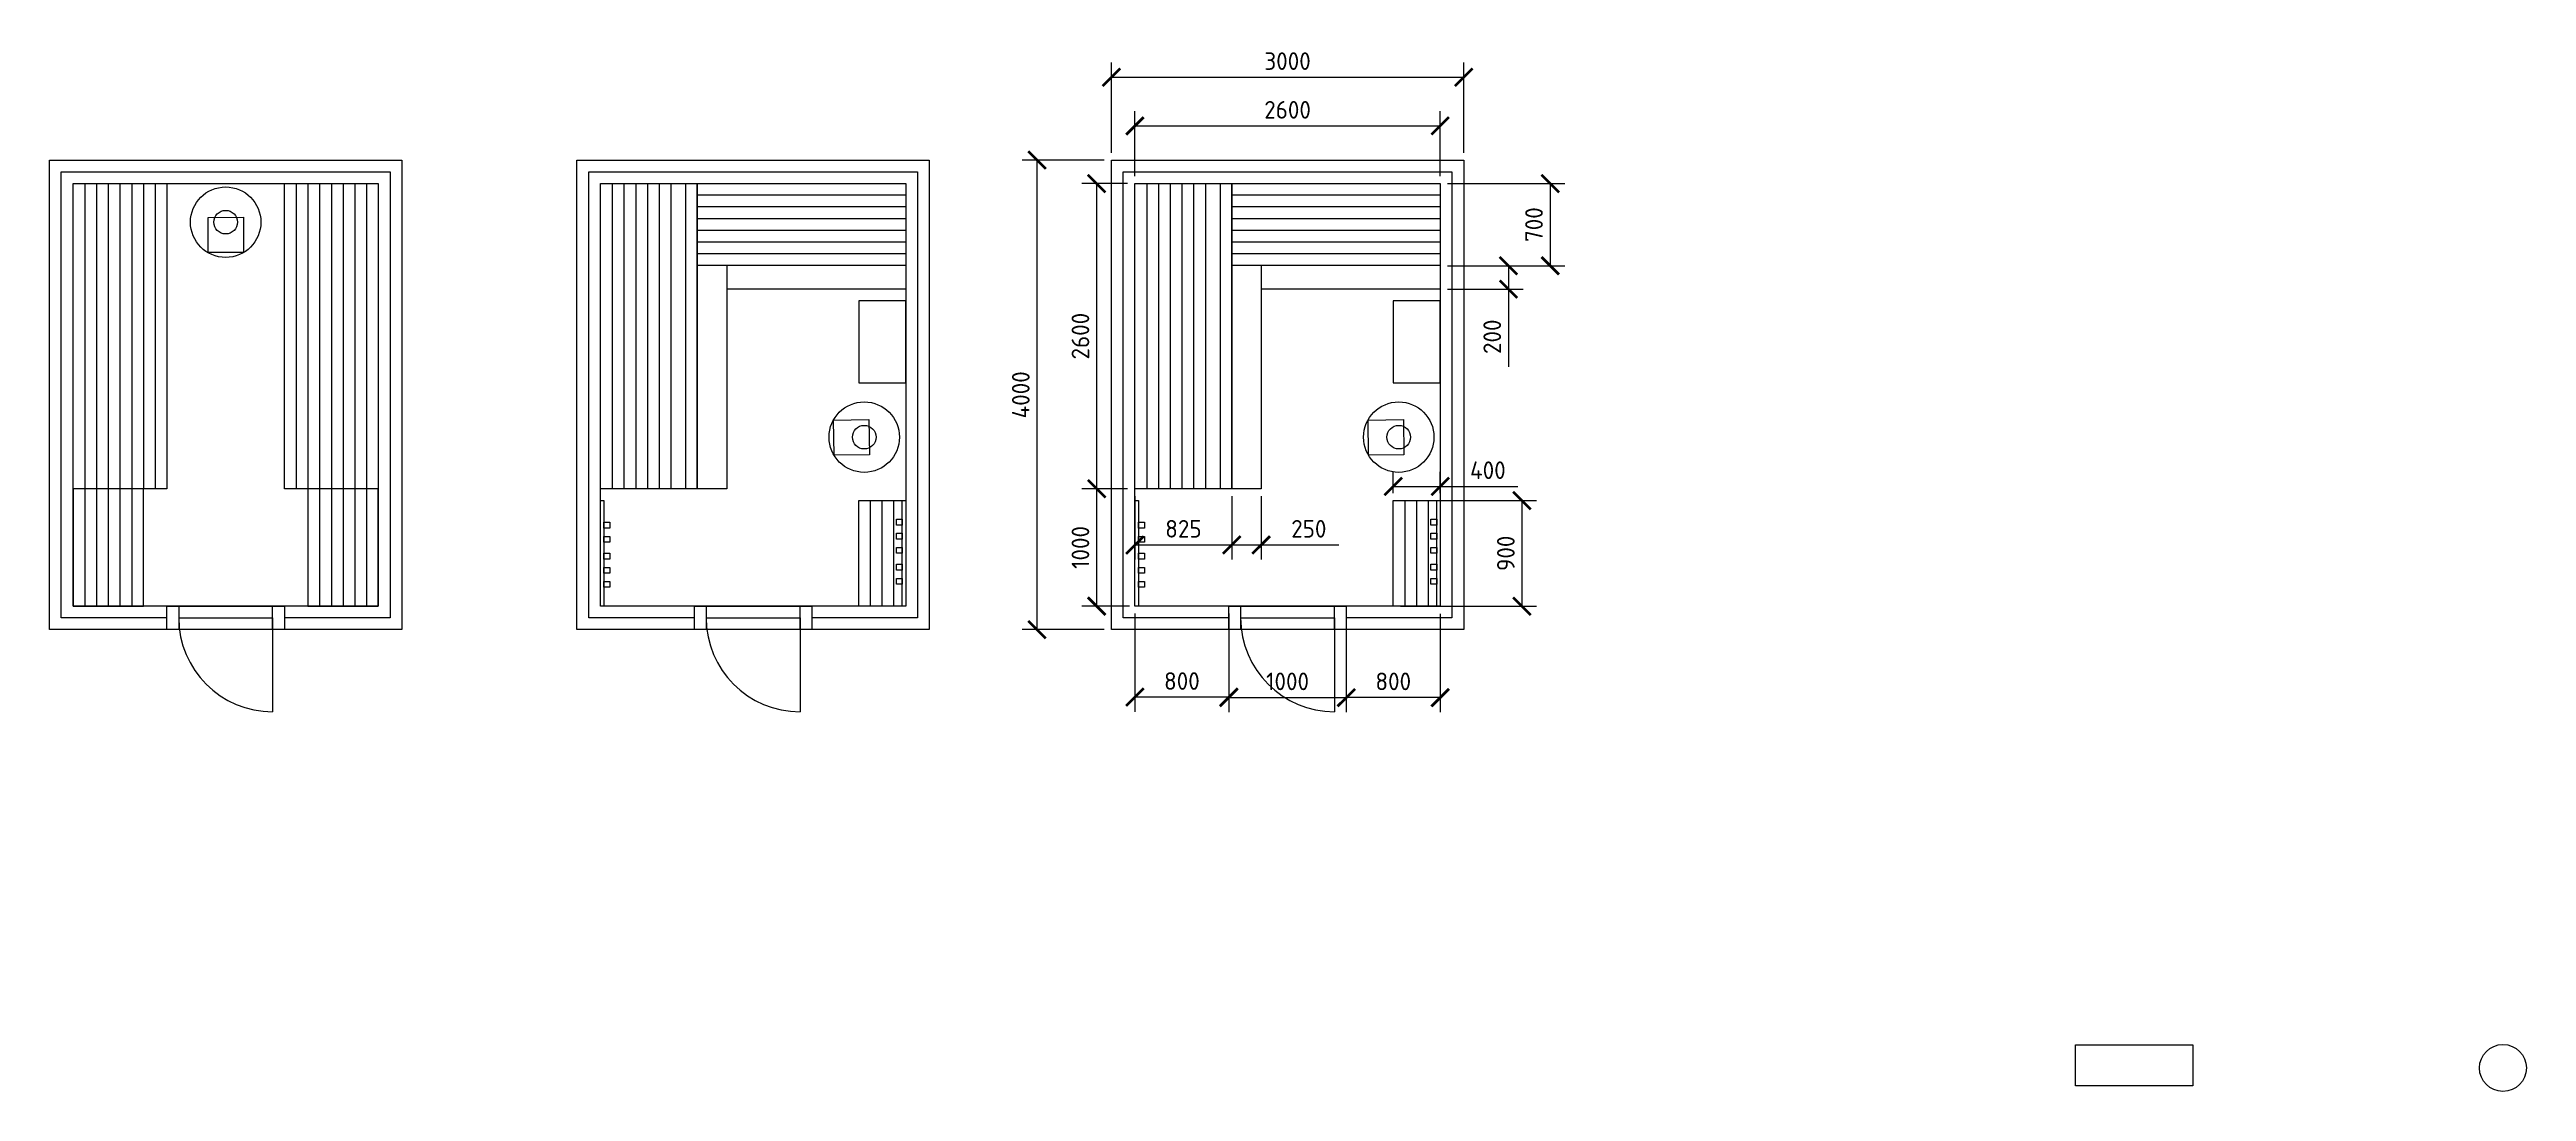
# Model space of a CAD drawing. Header units: millimetres. Extents: x -14813 to 141433, y -60308 to 84383.
# Drawn here: x -14764 to 6331, y -9893 to -1017 of the extents above; entities that cross this region are included whole.
import ezdxf

# ---------------------------------------------------------------- set-up
doc = ezdxf.new("R2010")
doc.units = ezdxf.units.MM
for name, color, linetype, lineweight in [('двери', 5, 'Continuous', 25), ('мебель', 44, 'Continuous', 25), ('оборудование', 30, 'Continuous', 25), ('размер', 1, 'Continuous', 25), ('стены', 7, 'Continuous', 25)]:
    doc.layers.add(name, color=color, linetype=linetype, lineweight=lineweight)
doc.styles.add('Аннотативный', font='')
doc.styles.get('Аннотативный').set_extended_font_data('GOST Common')
doc.dimstyles.new('Аннотативный', dxfattribs={"dimscale": 0, "dimtxt": 1.5, "dimasz": 1.5, "dimexe": 1.25, "dimexo": 0.625, "dimtad": 1, "dimdec": 0, "dimtxsty": 'Аннотативный', "dimblk": 'ARCHTICK', "dimcen": 2.5, "dimadec": 0, "dimazin": 0, "dimtfac": 1, "dimtdec": 0, "dimtmove": 0, "dimatfit": 3, "dimldrblk": 'CLOSEDBLANK', "dimfxl": 1, "dimarcsym": 0})

# ---------------------------------------------------------------- blocks, each defined once
blk = doc.blocks.new('_ArchTick')
at = {"color": 0, "linetype": 'ByBlock', "const_width": 0.15}
blk.add_lwpolyline([(-0.5, -0.5), (0.5, 0.5)], dxfattribs=at)
blk = doc.blocks.new('*D133')
at = {"layer": 'Defpoints', "color": 0, "transparency": 16777216}
for p in [(-2720, -1253), (-5720, -1959), (-2720, -1959)]:
    blk.add_point(p, dxfattribs=at)
at = {"layer": 'размер', "color": 0, "lineweight": -2, "transparency": 16777216}
for p, q in [((-5720, -1896), (-5720, -1128)), ((-5720, -1253), (-2720, -1253)), ((-2720, -1896), (-2720, -1128))]:
    blk.add_line(p, q, dxfattribs=at)
at = {"layer": 'размер', "color": 0, "lineweight": -2, "transparency": 16777216, "xscale": 150, "yscale": 150, "zscale": 150, "rotation": 180}
blk.add_blockref('_ArchTick', (-5720, -1253), dxfattribs=at)
at = {"layer": 'размер', "color": 0, "lineweight": -2, "transparency": 16777216, "xscale": 150, "yscale": 150, "zscale": 150}
blk.add_blockref('_ArchTick', (-2720, -1253), dxfattribs=at)
at = {"layer": 'размер', "color": 0, "transparency": 16777216, "insert": (-4220, -1116), "char_height": 150, "attachment_point": 5, "style": 'Аннотативный'}
blk.add_mtext('3000', dxfattribs=at)
blk = doc.blocks.new('_ClosedBlank')
at = {"color": 0, "linetype": 'ByBlock', "lineweight": -2}
for p, q in [((-1, 0), (0, 0)), ((0, 0), (-1, 0)), ((-1, 0), (-1, 0))]:
    blk.add_line(p, q, dxfattribs=at)
blk = doc.blocks.new('*D134')
at = {"layer": 'Defpoints', "color": 0, "transparency": 16777216}
for p in [(-2920, -1668), (-5520, -2159), (-2920, -2159)]:
    blk.add_point(p, dxfattribs=at)
at = {"layer": 'размер', "color": 0, "lineweight": -2, "transparency": 16777216}
for p, q in [((-5520, -2096), (-5520, -1543)), ((-5520, -1668), (-2920, -1668)), ((-2920, -2096), (-2920, -1543))]:
    blk.add_line(p, q, dxfattribs=at)
at = {"layer": 'размер', "color": 0, "lineweight": -2, "transparency": 16777216, "xscale": 150, "yscale": 150, "zscale": 150, "rotation": 180}
blk.add_blockref('_ArchTick', (-5520, -1668), dxfattribs=at)
at = {"layer": 'размер', "color": 0, "lineweight": -2, "transparency": 16777216, "xscale": 150, "yscale": 150, "zscale": 150}
blk.add_blockref('_ArchTick', (-2920, -1668), dxfattribs=at)
at = {"layer": 'размер', "color": 0, "transparency": 16777216, "insert": (-4220, -1531), "char_height": 150, "attachment_point": 5, "style": 'Аннотативный'}
blk.add_mtext('2600', dxfattribs=at)
blk = doc.blocks.new('*D135')
at = {"layer": 'Defpoints', "color": 0, "transparency": 16777216}
for p in [(-5520, -2159), (-5846, -4759), (-5520, -4759)]:
    blk.add_point(p, dxfattribs=at)
at = {"layer": 'размер', "color": 0, "lineweight": -2, "transparency": 16777216}
for p, q in [((-5582, -2159), (-5971, -2159)), ((-5846, -2159), (-5846, -4759)), ((-5582, -4759), (-5971, -4759))]:
    blk.add_line(p, q, dxfattribs=at)
at = {"layer": 'размер', "color": 0, "lineweight": -2, "transparency": 16777216, "xscale": 150, "yscale": 150, "zscale": 150}
for p, rotation in [((-5846, -2159), 90), ((-5846, -4759), 270)]:
    blk.add_blockref('_ArchTick', p, dxfattribs=dict(at, rotation=rotation))
at = {"layer": 'размер', "color": 0, "transparency": 16777216, "insert": (-5984, -3459), "char_height": 150, "attachment_point": 5, "rotation": 90, "style": 'Аннотативный'}
blk.add_mtext('2600', dxfattribs=at)
blk = doc.blocks.new('*D136')
at = {"layer": 'Defpoints', "color": 0, "transparency": 16777216}
for p in [(-5520, -4759), (-5846, -5759), (-5505, -5759)]:
    blk.add_point(p, dxfattribs=at)
at = {"layer": 'размер', "color": 0, "lineweight": -2, "transparency": 16777216}
for p, q in [((-5582, -4759), (-5971, -4759)), ((-5846, -4759), (-5846, -5759)), ((-5567, -5759), (-5971, -5759))]:
    blk.add_line(p, q, dxfattribs=at)
at = {"layer": 'размер', "color": 0, "lineweight": -2, "transparency": 16777216, "xscale": 150, "yscale": 150, "zscale": 150}
for p, rotation in [((-5846, -4759), 90), ((-5846, -5759), 270)]:
    blk.add_blockref('_ArchTick', p, dxfattribs=dict(at, rotation=rotation))
at = {"layer": 'размер', "color": 0, "transparency": 16777216, "insert": (-5984, -5259), "char_height": 150, "attachment_point": 5, "rotation": 90, "style": 'Аннотативный'}
blk.add_mtext('1000', dxfattribs=at)
blk = doc.blocks.new('*D138')
at = {"layer": 'Defpoints', "color": 0, "transparency": 16777216}
for p in [(-5720, -1959), (-6354, -5959), (-5720, -5959)]:
    blk.add_point(p, dxfattribs=at)
at = {"layer": 'размер', "color": 0, "lineweight": -2, "transparency": 16777216}
for p, q in [((-5782, -1959), (-6479, -1959)), ((-6354, -1959), (-6354, -5959)), ((-5782, -5959), (-6479, -5959))]:
    blk.add_line(p, q, dxfattribs=at)
at = {"layer": 'размер', "color": 0, "lineweight": -2, "transparency": 16777216, "xscale": 150, "yscale": 150, "zscale": 150}
for p, rotation in [((-6354, -1959), 90), ((-6354, -5959), 270)]:
    blk.add_blockref('_ArchTick', p, dxfattribs=dict(at, rotation=rotation))
at = {"layer": 'размер', "color": 0, "transparency": 16777216, "insert": (-6492, -3959), "char_height": 150, "attachment_point": 5, "rotation": 90, "style": 'Аннотативный'}
blk.add_mtext('4000', dxfattribs=at)
blk = doc.blocks.new('*D139')
at = {"layer": 'Defpoints', "color": 0, "transparency": 16777216}
for p in [(-5520, -4759), (-4695, -4759), (-4695, -5238)]:
    blk.add_point(p, dxfattribs=at)
at = {"layer": 'размер', "color": 0, "lineweight": -2, "transparency": 16777216}
for p, q in [((-5520, -4821), (-5520, -5363)), ((-4695, -4821), (-4695, -5363)), ((-5520, -5238), (-4695, -5238))]:
    blk.add_line(p, q, dxfattribs=at)
at = {"layer": 'размер', "color": 0, "lineweight": -2, "transparency": 16777216, "xscale": 150, "yscale": 150, "zscale": 150, "rotation": 180}
blk.add_blockref('_ArchTick', (-5520, -5238), dxfattribs=at)
at = {"layer": 'размер', "color": 0, "lineweight": -2, "transparency": 16777216, "xscale": 150, "yscale": 150, "zscale": 150}
blk.add_blockref('_ArchTick', (-4695, -5238), dxfattribs=at)
at = {"layer": 'размер', "color": 0, "transparency": 16777216, "insert": (-5107, -5100), "char_height": 150, "attachment_point": 5, "style": 'Аннотативный'}
blk.add_mtext('825', dxfattribs=at)
blk = doc.blocks.new('*D140')
at = {"layer": 'Defpoints', "color": 0, "transparency": 16777216}
for p in [(-4695, -4759), (-4445, -4759), (-4445, -5238)]:
    blk.add_point(p, dxfattribs=at)
at = {"layer": 'размер', "color": 0, "lineweight": -2, "transparency": 16777216}
for p, q in [((-4695, -4821), (-4695, -5363)), ((-4445, -4821), (-4445, -5363)), ((-4695, -5238), (-4445, -5238)), ((-4445, -5238), (-3784, -5238))]:
    blk.add_line(p, q, dxfattribs=at)
at = {"layer": 'размер', "color": 0, "lineweight": -2, "transparency": 16777216, "xscale": 150, "yscale": 150, "zscale": 150, "rotation": 180}
blk.add_blockref('_ArchTick', (-4695, -5238), dxfattribs=at)
at = {"layer": 'размер', "color": 0, "lineweight": -2, "transparency": 16777216, "xscale": 150, "yscale": 150, "zscale": 150}
blk.add_blockref('_ArchTick', (-4445, -5238), dxfattribs=at)
at = {"layer": 'размер', "color": 0, "transparency": 16777216, "insert": (-4039, -5100), "char_height": 150, "attachment_point": 5, "style": 'Аннотативный'}
blk.add_mtext('250', dxfattribs=at)
blk = doc.blocks.new('*D141')
at = {"layer": 'Defpoints', "color": 0, "transparency": 16777216}
for p in [(-2920, -4739), (-3320, -4859), (-2920, -4859)]:
    blk.add_point(p, dxfattribs=at)
at = {"layer": 'размер', "color": 0, "lineweight": -2, "transparency": 16777216}
for p, q in [((-3320, -4796), (-3320, -4614)), ((-2920, -4796), (-2920, -4614)), ((-3320, -4739), (-2920, -4739)), ((-2920, -4739), (-2259, -4739))]:
    blk.add_line(p, q, dxfattribs=at)
at = {"layer": 'размер', "color": 0, "lineweight": -2, "transparency": 16777216, "xscale": 150, "yscale": 150, "zscale": 150, "rotation": 180}
blk.add_blockref('_ArchTick', (-3320, -4739), dxfattribs=at)
at = {"layer": 'размер', "color": 0, "lineweight": -2, "transparency": 16777216, "xscale": 150, "yscale": 150, "zscale": 150}
blk.add_blockref('_ArchTick', (-2920, -4739), dxfattribs=at)
at = {"layer": 'размер', "color": 0, "transparency": 16777216, "insert": (-2514, -4601), "char_height": 150, "attachment_point": 5, "style": 'Аннотативный'}
blk.add_mtext('400', dxfattribs=at)
blk = doc.blocks.new('*D142')
at = {"layer": 'Defpoints', "color": 0, "transparency": 16777216}
for p in [(-3320, -4859), (-3320, -5759), (-2224, -5759)]:
    blk.add_point(p, dxfattribs=at)
at = {"layer": 'размер', "color": 0, "lineweight": -2, "transparency": 16777216}
for p, q in [((-3257, -4859), (-2099, -4859)), ((-2224, -4859), (-2224, -5759)), ((-3257, -5759), (-2099, -5759))]:
    blk.add_line(p, q, dxfattribs=at)
at = {"layer": 'размер', "color": 0, "lineweight": -2, "transparency": 16777216, "xscale": 150, "yscale": 150, "zscale": 150}
for p, rotation in [((-2224, -4859), 90), ((-2224, -5759), 270)]:
    blk.add_blockref('_ArchTick', p, dxfattribs=dict(at, rotation=rotation))
at = {"layer": 'размер', "color": 0, "transparency": 16777216, "insert": (-2361, -5309), "char_height": 150, "attachment_point": 5, "rotation": 90, "style": 'Аннотативный'}
blk.add_mtext('900', dxfattribs=at)
blk = doc.blocks.new('*D143')
at = {"layer": 'Defpoints', "color": 0, "transparency": 16777216}
for p in [(-4720, -5759), (-3720, -5759), (-3720, -6538)]:
    blk.add_point(p, dxfattribs=at)
at = {"layer": 'размер', "color": 0, "lineweight": -2, "transparency": 16777216}
for p, q in [((-4720, -5821), (-4720, -6663)), ((-3720, -5821), (-3720, -6663)), ((-4720, -6538), (-3720, -6538))]:
    blk.add_line(p, q, dxfattribs=at)
at = {"layer": 'размер', "color": 0, "lineweight": -2, "transparency": 16777216, "xscale": 150, "yscale": 150, "zscale": 150, "rotation": 180}
blk.add_blockref('_ArchTick', (-4720, -6538), dxfattribs=at)
at = {"layer": 'размер', "color": 0, "lineweight": -2, "transparency": 16777216, "xscale": 150, "yscale": 150, "zscale": 150}
blk.add_blockref('_ArchTick', (-3720, -6538), dxfattribs=at)
at = {"layer": 'размер', "color": 0, "transparency": 16777216, "insert": (-4220, -6400), "char_height": 150, "attachment_point": 5, "style": 'Аннотативный'}
blk.add_mtext('1000', dxfattribs=at)
blk = doc.blocks.new('*D145')
at = {"layer": 'Defpoints', "color": 0, "transparency": 16777216}
for p in [(-5520, -5759), (-4720, -5759), (-5520, -6534)]:
    blk.add_point(p, dxfattribs=at)
at = {"layer": 'размер', "color": 0, "lineweight": -2, "transparency": 16777216}
for p, q in [((-5520, -5821), (-5520, -6659)), ((-4720, -5821), (-4720, -6659)), ((-4720, -6534), (-5520, -6534))]:
    blk.add_line(p, q, dxfattribs=at)
at = {"layer": 'размер', "color": 0, "lineweight": -2, "transparency": 16777216, "xscale": 150, "yscale": 150, "zscale": 150, "rotation": 180}
blk.add_blockref('_ArchTick', (-5520, -6534), dxfattribs=at)
at = {"layer": 'размер', "color": 0, "lineweight": -2, "transparency": 16777216, "xscale": 150, "yscale": 150, "zscale": 150}
blk.add_blockref('_ArchTick', (-4720, -6534), dxfattribs=at)
at = {"layer": 'размер', "color": 0, "transparency": 16777216, "insert": (-5120, -6397), "char_height": 150, "attachment_point": 5, "style": 'Аннотативный'}
blk.add_mtext('800', dxfattribs=at)
blk = doc.blocks.new('*D148')
at = {"layer": 'Defpoints', "color": 0, "transparency": 16777216}
for p in [(-3720, -5762), (-2920, -5762), (-3720, -6538)]:
    blk.add_point(p, dxfattribs=at)
at = {"layer": 'размер', "color": 0, "lineweight": -2, "transparency": 16777216}
for p, q in [((-3720, -5825), (-3720, -6663)), ((-2920, -5825), (-2920, -6663)), ((-2920, -6538), (-3720, -6538))]:
    blk.add_line(p, q, dxfattribs=at)
at = {"layer": 'размер', "color": 0, "lineweight": -2, "transparency": 16777216, "xscale": 150, "yscale": 150, "zscale": 150, "rotation": 180}
blk.add_blockref('_ArchTick', (-3720, -6538), dxfattribs=at)
at = {"layer": 'размер', "color": 0, "lineweight": -2, "transparency": 16777216, "xscale": 150, "yscale": 150, "zscale": 150}
blk.add_blockref('_ArchTick', (-2920, -6538), dxfattribs=at)
at = {"layer": 'размер', "color": 0, "transparency": 16777216, "insert": (-3320, -6400), "char_height": 150, "attachment_point": 5, "style": 'Аннотативный'}
blk.add_mtext('800', dxfattribs=at)
blk = doc.blocks.new('*D149')
at = {"layer": 'Defpoints', "color": 0, "transparency": 16777216}
for p in [(-2920, -2159), (-2920, -2859), (-1983, -2859)]:
    blk.add_point(p, dxfattribs=at)
at = {"layer": 'размер', "color": 0, "lineweight": -2, "transparency": 16777216}
for p, q in [((-2857, -2159), (-1858, -2159)), ((-1983, -2159), (-1983, -2859)), ((-2857, -2859), (-1858, -2859))]:
    blk.add_line(p, q, dxfattribs=at)
at = {"layer": 'размер', "color": 0, "lineweight": -2, "transparency": 16777216, "xscale": 150, "yscale": 150, "zscale": 150}
for p, rotation in [((-1983, -2159), 90), ((-1983, -2859), 270)]:
    blk.add_blockref('_ArchTick', p, dxfattribs=dict(at, rotation=rotation))
at = {"layer": 'размер', "color": 0, "transparency": 16777216, "insert": (-2121, -2509), "char_height": 150, "attachment_point": 5, "rotation": 90, "style": 'Аннотативный'}
blk.add_mtext('700', dxfattribs=at)
blk = doc.blocks.new('*D150')
at = {"layer": 'Defpoints', "color": 0, "transparency": 16777216}
for p in [(-2920, -2859), (-2920, -3059), (-2339, -3059)]:
    blk.add_point(p, dxfattribs=at)
at = {"layer": 'размер', "color": 0, "lineweight": -2, "transparency": 16777216}
for p, q in [((-2857, -2859), (-2214, -2859)), ((-2339, -2859), (-2339, -3059)), ((-2857, -3059), (-2214, -3059)), ((-2339, -3059), (-2339, -3719))]:
    blk.add_line(p, q, dxfattribs=at)
at = {"layer": 'размер', "color": 0, "lineweight": -2, "transparency": 16777216, "xscale": 150, "yscale": 150, "zscale": 150}
for p, rotation in [((-2339, -2859), 90), ((-2339, -3059), 270)]:
    blk.add_blockref('_ArchTick', p, dxfattribs=dict(at, rotation=rotation))
at = {"layer": 'размер', "color": 0, "transparency": 16777216, "insert": (-2477, -3464), "char_height": 150, "attachment_point": 5, "rotation": 90, "style": 'Аннотативный'}
blk.add_mtext('200', dxfattribs=at)

msp = doc.modelspace()

# ---------------------------------------------------------------- linework, layer by layer
at = {"layer": 'двери'}
for p, q in [((-13663.5, -5858.5), (-12863.5, -5858.5)), ((-12863.5, -5858.5), (-12863.5, -6658.5)), ((-9171.8, -5858.5), (-8371.8, -5858.5)), ((-8371.8, -5858.5), (-8371.8, -6658.5)), ((-4619.7, -5858.5), (-3819.7, -5858.5)), ((-3819.7, -5858.5), (-3819.7, -6658.5))]:
    msp.add_line(p, q, dxfattribs=at)
for points in [[(-13263.5, -5758.5), (-12763.5, -5758.5), (-12763.5, -5958.5), (-13763.5, -5958.5), (-13763.5, -5758.5), (-12763.5, -5758.5)], [(-13763.5, -5758.5), (-13663.5, -5758.5), (-13663.5, -5958.5), (-13763.5, -5958.5), (-13763.5, -5758.5)], [(-12863.5, -5758.5), (-12763.5, -5758.5), (-12763.5, -5958.5), (-12863.5, -5958.5), (-12863.5, -5758.5)], [(-8771.8, -5758.5), (-8271.8, -5758.5), (-8271.8, -5958.5), (-9271.8, -5958.5), (-9271.8, -5758.5), (-8271.8, -5758.5)], [(-9271.8, -5758.5), (-9171.8, -5758.5), (-9171.8, -5958.5), (-9271.8, -5958.5), (-9271.8, -5758.5)], [(-8371.8, -5758.5), (-8271.8, -5758.5), (-8271.8, -5958.5), (-8371.8, -5958.5), (-8371.8, -5758.5)], [(-4219.7, -5758.5), (-3719.7, -5758.5), (-3719.7, -5958.5), (-4719.7, -5958.5), (-4719.7, -5758.5), (-3719.7, -5758.5)], [(-4719.7, -5758.5), (-4619.7, -5758.5), (-4619.7, -5958.5), (-4719.7, -5958.5), (-4719.7, -5758.5)], [(-3819.7, -5758.5), (-3719.7, -5758.5), (-3719.7, -5958.5), (-3819.7, -5958.5), (-3819.7, -5758.5)]]:
    msp.add_lwpolyline(points, dxfattribs=at)
for centre in [(-12863.5, -5858.5), (-8371.8, -5858.5), (-3819.7, -5858.5)]:
    msp.add_arc(centre, 800, 180, 270, dxfattribs=at)
at = {"layer": 'мебель'}
for p, q in [((-14463.5, -2158.5), (-14463.5, -4758.5)), ((-14463.5, -2158.5), (-14463.5, -5758.5)), ((-14363.5, -2158.5), (-14363.5, -5758.5)), ((-14263.5, -2158.5), (-14263.5, -4758.5)), ((-14263.5, -2158.5), (-14263.5, -4758.5)), ((-14263.5, -2158.5), (-14263.5, -5758.5)), ((-14163.5, -2158.5), (-14163.5, -5758.5)), ((-14063.5, -2158.5), (-14063.5, -5758.5)), ((-13963.5, -2158.5), (-13963.5, -4758.5)), ((-13863.5, -2158.5), (-13863.5, -4758.5)), ((-12663.5, -2158.5), (-12663.5, -4758.5)), ((-12663.5, -2158.5), (-12663.5, -4758.5)), ((-12563.5, -2158.5), (-12563.5, -4758.5)), ((-12463.5, -2158.5), (-12463.5, -4758.5)), ((-12463.5, -2158.5), (-12463.5, -4758.5)), ((-12463.5, -2158.5), (-12463.5, -5758.5)), ((-12363.5, -2158.5), (-12363.5, -5758.5)), ((-12263.5, -2158.5), (-12263.5, -5758.5)), ((-12163.5, -2158.5), (-12163.5, -5758.5)), ((-12063.5, -2158.5), (-12063.5, -5758.5)), ((-9971.8, -2158.5), (-9971.8, -4758.5)), ((-9971.8, -2158.5), (-9971.8, -4758.5)), ((-9871.8, -2158.5), (-9871.8, -4758.5)), ((-9771.8, -2158.5), (-9771.8, -4758.5)), ((-9771.8, -2158.5), (-9771.8, -4758.5)), ((-9771.8, -2158.5), (-9771.8, -4758.5)), ((-9671.8, -2158.5), (-9671.8, -4758.5)), ((-9571.8, -2158.5), (-9571.8, -4758.5)), ((-9471.8, -2158.5), (-9471.8, -4758.5)), ((-9346.8, -2158.5), (-9346.8, -4758.5)), ((-7471.8, -2258.5), (-9246.8, -2258.5)), ((-5419.7, -2158.5), (-5419.7, -4758.5)), ((-5419.7, -2158.5), (-5419.7, -4758.5)), ((-5319.7, -2158.5), (-5319.7, -4758.5)), ((-5219.7, -2158.5), (-5219.7, -4758.5)), ((-5219.7, -2158.5), (-5219.7, -4758.5)), ((-5219.7, -2158.5), (-5219.7, -4758.5)), ((-5119.7, -2158.5), (-5119.7, -4758.5)), ((-5019.7, -2158.5), (-5019.7, -4758.5)), ((-4919.7, -2158.5), (-4919.7, -4758.5)), ((-4794.7, -2158.5), (-4794.7, -4758.5)), ((-2919.7, -2258.5), (-4694.7, -2258.5)), ((-7471.8, -2358.5), (-9246.8, -2358.5)), ((-7471.8, -2458.5), (-9246.8, -2458.5)), ((-2919.7, -2358.5), (-4694.7, -2358.5)), ((-2919.7, -2458.5), (-4694.7, -2458.5)), ((-7471.8, -2558.5), (-9246.8, -2558.5)), ((-7471.8, -2658.5), (-9246.8, -2658.5)), ((-2919.7, -2558.5), (-4694.7, -2558.5)), ((-2919.7, -2658.5), (-4694.7, -2658.5)), ((-7471.8, -2758.5), (-9246.8, -2758.5)), ((-8996.8, -2858.5), (-8996.8, -4758.5)), ((-2919.7, -2758.5), (-4694.7, -2758.5)), ((-4444.7, -2858.5), (-4444.7, -4758.5)), ((-7471.8, -3058.5), (-8996.8, -3058.5)), ((-2919.7, -3058.5), (-4444.7, -3058.5)), ((-7771.8, -5758.5), (-7771.8, -4858.5)), ((-7671.8, -5758.5), (-7671.8, -4858.5)), ((-7571.8, -5758.5), (-7571.8, -4858.5)), ((-3219.7, -5758.5), (-3219.7, -4858.5)), ((-3119.7, -5758.5), (-3119.7, -4858.5)), ((-3019.7, -5758.5), (-3019.7, -4858.5))]:
    msp.add_line(p, q, dxfattribs=at)
for points in [[(-14563.5, -2158.5), (-13763.5, -2158.5), (-13763.5, -4758.5), (-14563.5, -4758.5), (-14563.5, -2158.5)], [(-12763.5, -2158.5), (-11963.5, -2158.5), (-11963.5, -4758.5), (-12763.5, -4758.5), (-12763.5, -2158.5)], [(-10071.8, -2158.5), (-9246.8, -2158.5), (-9246.8, -4758.5), (-10071.8, -4758.5), (-10071.8, -2158.5)], [(-9246.8, -2158.5), (-7471.8, -2158.5), (-7471.8, -2858.5), (-9246.8, -2858.5), (-9246.8, -2158.5)], [(-8996.8, -4758.5), (-9246.8, -4758.5), (-9246.8, -2158.5)], [(-5519.7, -2158.5), (-4694.7, -2158.5), (-4694.7, -4758.5), (-5519.7, -4758.5), (-5519.7, -2158.5)], [(-4694.7, -2158.5), (-2919.7, -2158.5), (-2919.7, -2858.5), (-4694.7, -2858.5), (-4694.7, -2158.5)], [(-4444.7, -4758.5), (-4694.7, -4758.5), (-4694.7, -2158.5)], [(-14563.5, -5758.5), (-13963.5, -5758.5), (-13963.5, -4758.5), (-14563.5, -4758.5), (-14563.5, -5758.5)], [(-12563.5, -5758.5), (-11963.5, -5758.5), (-11963.5, -4758.5), (-12563.5, -4758.5), (-12563.5, -5758.5)], [(-10071.8, -4858.5), (-10041.8, -4858.5), (-10041.8, -5758.5), (-10071.8, -5758.5), (-10071.8, -4858.5)], [(-10041.8, -5044.4), (-9991.8, -5044.4), (-9991.8, -5094.4), (-10041.8, -5094.4), (-10041.8, -5044.4)], [(-7471.8, -5758.5), (-7871.8, -5758.5), (-7871.8, -4858.5), (-7471.8, -4858.5), (-7471.8, -5758.5)], [(-7501.8, -5068.5), (-7551.8, -5068.5), (-7551.8, -5018.5), (-7501.8, -5018.5), (-7501.8, -5068.5)], [(-7471.8, -5758.5), (-7501.8, -5758.5), (-7501.8, -4858.5), (-7471.8, -4858.5), (-7471.8, -5758.5)], [(-5519.7, -4858.5), (-5489.7, -4858.5), (-5489.7, -5758.5), (-5519.7, -5758.5), (-5519.7, -4858.5)], [(-5489.7, -5044.4), (-5439.7, -5044.4), (-5439.7, -5094.4), (-5489.7, -5094.4), (-5489.7, -5044.4)], [(-2919.7, -5758.5), (-3319.7, -5758.5), (-3319.7, -4858.5), (-2919.7, -4858.5), (-2919.7, -5758.5)], [(-2949.7, -5068.5), (-2999.7, -5068.5), (-2999.7, -5018.5), (-2949.7, -5018.5), (-2949.7, -5068.5)], [(-2919.7, -5758.5), (-2949.7, -5758.5), (-2949.7, -4858.5), (-2919.7, -4858.5), (-2919.7, -5758.5)], [(-10041.8, -5164.4), (-9991.8, -5164.4), (-9991.8, -5214.4), (-10041.8, -5214.4), (-10041.8, -5164.4)], [(-7501.8, -5188.5), (-7551.8, -5188.5), (-7551.8, -5138.5), (-7501.8, -5138.5), (-7501.8, -5188.5)], [(-7501.8, -5308.5), (-7551.8, -5308.5), (-7551.8, -5258.5), (-7501.8, -5258.5), (-7501.8, -5308.5)], [(-7501.8, -5308.5), (-7551.8, -5308.5), (-7551.8, -5258.5), (-7501.8, -5258.5), (-7501.8, -5308.5)], [(-7501.8, -5308.5), (-7551.8, -5308.5), (-7551.8, -5258.5), (-7501.8, -5258.5), (-7501.8, -5308.5)], [(-5489.7, -5164.4), (-5439.7, -5164.4), (-5439.7, -5214.4), (-5489.7, -5214.4), (-5489.7, -5164.4)], [(-2949.7, -5188.5), (-2999.7, -5188.5), (-2999.7, -5138.5), (-2949.7, -5138.5), (-2949.7, -5188.5)], [(-2949.7, -5308.5), (-2999.7, -5308.5), (-2999.7, -5258.5), (-2949.7, -5258.5), (-2949.7, -5308.5)], [(-2949.7, -5308.5), (-2999.7, -5308.5), (-2999.7, -5258.5), (-2949.7, -5258.5), (-2949.7, -5308.5)], [(-2949.7, -5308.5), (-2999.7, -5308.5), (-2999.7, -5258.5), (-2949.7, -5258.5), (-2949.7, -5308.5)], [(-10041.8, -5308.5), (-9991.8, -5308.5), (-9991.8, -5358.5), (-10041.8, -5358.5), (-10041.8, -5308.5)], [(-10041.8, -5308.5), (-9991.8, -5308.5), (-9991.8, -5358.5), (-10041.8, -5358.5), (-10041.8, -5308.5)], [(-10041.8, -5308.5), (-9991.8, -5308.5), (-9991.8, -5358.5), (-10041.8, -5358.5), (-10041.8, -5308.5)], [(-10041.8, -5428.5), (-9991.8, -5428.5), (-9991.8, -5478.5), (-10041.8, -5478.5), (-10041.8, -5428.5)], [(-7501.8, -5452.6), (-7551.8, -5452.6), (-7551.8, -5402.6), (-7501.8, -5402.6), (-7501.8, -5452.6)], [(-5489.7, -5308.5), (-5439.7, -5308.5), (-5439.7, -5358.5), (-5489.7, -5358.5), (-5489.7, -5308.5)], [(-5489.7, -5308.5), (-5439.7, -5308.5), (-5439.7, -5358.5), (-5489.7, -5358.5), (-5489.7, -5308.5)], [(-5489.7, -5308.5), (-5439.7, -5308.5), (-5439.7, -5358.5), (-5489.7, -5358.5), (-5489.7, -5308.5)], [(-5489.7, -5428.5), (-5439.7, -5428.5), (-5439.7, -5478.5), (-5489.7, -5478.5), (-5489.7, -5428.5)], [(-2949.7, -5452.6), (-2999.7, -5452.6), (-2999.7, -5402.6), (-2949.7, -5402.6), (-2949.7, -5452.6)], [(-10041.8, -5548.5), (-9991.8, -5548.5), (-9991.8, -5598.5), (-10041.8, -5598.5), (-10041.8, -5548.5)], [(-7501.8, -5572.6), (-7551.8, -5572.6), (-7551.8, -5522.6), (-7501.8, -5522.6), (-7501.8, -5572.6)], [(-5489.7, -5548.5), (-5439.7, -5548.5), (-5439.7, -5598.5), (-5489.7, -5598.5), (-5489.7, -5548.5)], [(-2949.7, -5572.6), (-2999.7, -5572.6), (-2999.7, -5522.6), (-2949.7, -5522.6), (-2949.7, -5572.6)], [(2489.3, -9845.4), (2489.3, -9495.4), (3489.3, -9495.4), (3489.3, -9845.4), (2489.3, -9845.4)]]:
    msp.add_lwpolyline(points, dxfattribs=at)
msp.add_circle((6131, -9693.3), 200, dxfattribs=at)
at = {"layer": 'оборудование'}
for points in [[(-13413, -2447.3), (-13113, -2446), (-13111.6, -2746), (-13411.6, -2747.3), (-13413, -2447.3)], [(-7471.8, -3157.3), (-7871.8, -3157.3), (-7871.8, -3857.3), (-7471.8, -3857.3), (-7471.8, -3157.3)], [(-2919.7, -3157.3), (-3319.7, -3157.3), (-3319.7, -3857.3), (-2919.7, -3857.3), (-2919.7, -3157.3)], [(-7786, -4169.3), (-7781.6, -4469.3), (-8081.6, -4473.6), (-8085.9, -4173.6), (-7786, -4169.3)], [(-3233.8, -4169.3), (-3229.5, -4469.3), (-3529.5, -4473.6), (-3533.8, -4173.6), (-3233.8, -4169.3)]]:
    msp.add_lwpolyline(points, dxfattribs=at)
for centre, radius in [((-13263.5, -2488.1), 300), ((-13263.5, -2488.1), 100.5), ((-7825.2, -4319.2), 300), ((-7825.2, -4319.2), 100.5), ((-3273.1, -4319.2), 300), ((-3273.1, -4319.2), 100.5)]:
    msp.add_circle(centre, radius, dxfattribs=at)
at = {"layer": 'стены'}
for points in [[(-14763.5, -1958.5), (-11763.5, -1958.5), (-11763.5, -5958.5), (-14763.5, -5958.5), (-14763.5, -1958.5)], [(-13763.5, -5858.5), (-14663.5, -5858.5), (-14663.5, -2058.5), (-11863.5, -2058.5), (-11863.5, -5858.5), (-12763.5, -5858.5)], [(-10271.8, -1958.5), (-7271.8, -1958.5), (-7271.8, -5958.5), (-10271.8, -5958.5), (-10271.8, -1958.5)], [(-9271.8, -5858.5), (-10171.8, -5858.5), (-10171.8, -2058.5), (-7371.8, -2058.5), (-7371.8, -5858.5), (-8271.8, -5858.5)], [(-5719.7, -1958.5), (-2719.7, -1958.5), (-2719.7, -5958.5), (-5719.7, -5958.5), (-5719.7, -1958.5)], [(-4719.7, -5858.5), (-5619.7, -5858.5), (-5619.7, -2058.5), (-2819.7, -2058.5), (-2819.7, -5858.5), (-3719.7, -5858.5)], [(-14563.5, -4758.5), (-14563.5, -2158.5), (-11963.5, -2158.5), (-11963.5, -4758.5)], [(-10071.8, -4858.5), (-10071.8, -2158.5), (-7471.8, -2158.5), (-7471.8, -4858.5)], [(-5519.7, -4858.5), (-5519.7, -2158.5), (-2919.7, -2158.5), (-2919.7, -4858.5)], [(-11963.5, -4758.5), (-11963.5, -5758.5), (-14563.5, -5758.5), (-14563.5, -4758.5)], [(-7471.8, -4858.5), (-7471.8, -5758.5), (-10071.8, -5758.5), (-10071.8, -4858.5)], [(-2919.7, -4858.5), (-2919.7, -5758.5), (-5519.7, -5758.5), (-5519.7, -4858.5)]]:
    msp.add_lwpolyline(points, dxfattribs=at)

# ---------------------------------------------------------------- dimensions: what is measured, and where the dimension line sits
at = {"layer": 'размер'}
for base, p1, p2, picture, middle in [((-2719.7, -1253.3), (-5719.7, -1958.5), (-2719.7, -1958.5), '*D133', (-4219.7, -1115.8)), ((-2919.7, -1668.2), (-5519.7, -2158.5), (-2919.7, -2158.5), '*D134', (-4219.7, -1530.7)), ((-2919.7, -4738.8), (-3319.7, -4858.5), (-2919.7, -4858.5), '*D141', (-2514.3, -4601.3)), ((-4694.7, -5237.6), (-5519.7, -4758.5), (-4694.7, -4758.5), '*D139', (-5107.2, -5100.1)), ((-4444.7, -5237.6), (-4694.7, -4758.5), (-4444.7, -4758.5), '*D140', (-4039.3, -5100.1)), ((-5519.7, -6534), (-4719.7, -5758.5), (-5519.7, -5758.5), '*D145', (-5119.7, -6396.5)), ((-3719.7, -6537.8), (-4719.7, -5758.5), (-3719.7, -5758.5), '*D143', (-4219.7, -6400.3)), ((-3719.7, -6537.8), (-2919.7, -5762.3), (-3719.7, -5762.3), '*D148', (-3319.7, -6400.3))]:
    dim = msp.add_linear_dim(base=base, p1=p1, p2=p2, dimstyle='Аннотативный', dxfattribs=at)
    dim.commit()
    dim.dimension.update_dxf_attribs({"geometry": picture, "text_midpoint": middle})
for p1, p2, distance, picture, middle in [((-5719.7, -1958.5), (-5719.7, -5958.5), -634.7, '*D138', (-6491.9, -3958.5)), ((-5519.7, -2158.5), (-5519.7, -4758.5), -326.6, '*D135', (-5983.8, -3458.5))]:
    dim = msp.add_aligned_dim(p1=p1, p2=p2, distance=distance, dimstyle='Аннотативный', dxfattribs=at)
    dim.commit()
    dim.dimension.update_dxf_attribs({"geometry": picture, "text_midpoint": middle})
for base, p1, p2, picture, middle in [((-1983.3, -2858.5), (-2919.7, -2158.5), (-2919.7, -2858.5), '*D149', (-2120.8, -2508.5)), ((-2339.4, -3058.5), (-2919.7, -2858.5), (-2919.7, -3058.5), '*D150', (-2476.9, -3463.9)), ((-5846.3, -5758.5), (-5519.7, -4758.5), (-5504.7, -5758.5), '*D136', (-5983.8, -5258.5)), ((-2223.6, -5758.5), (-3319.7, -4858.5), (-3319.7, -5758.5), '*D142', (-2361.1, -5308.5))]:
    dim = msp.add_linear_dim(base=base, p1=p1, p2=p2, angle=90, dimstyle='Аннотативный', dxfattribs=at)
    dim.commit()
    dim.dimension.update_dxf_attribs({"geometry": picture, "text_midpoint": middle})

doc.saveas('drawing.dxf')
